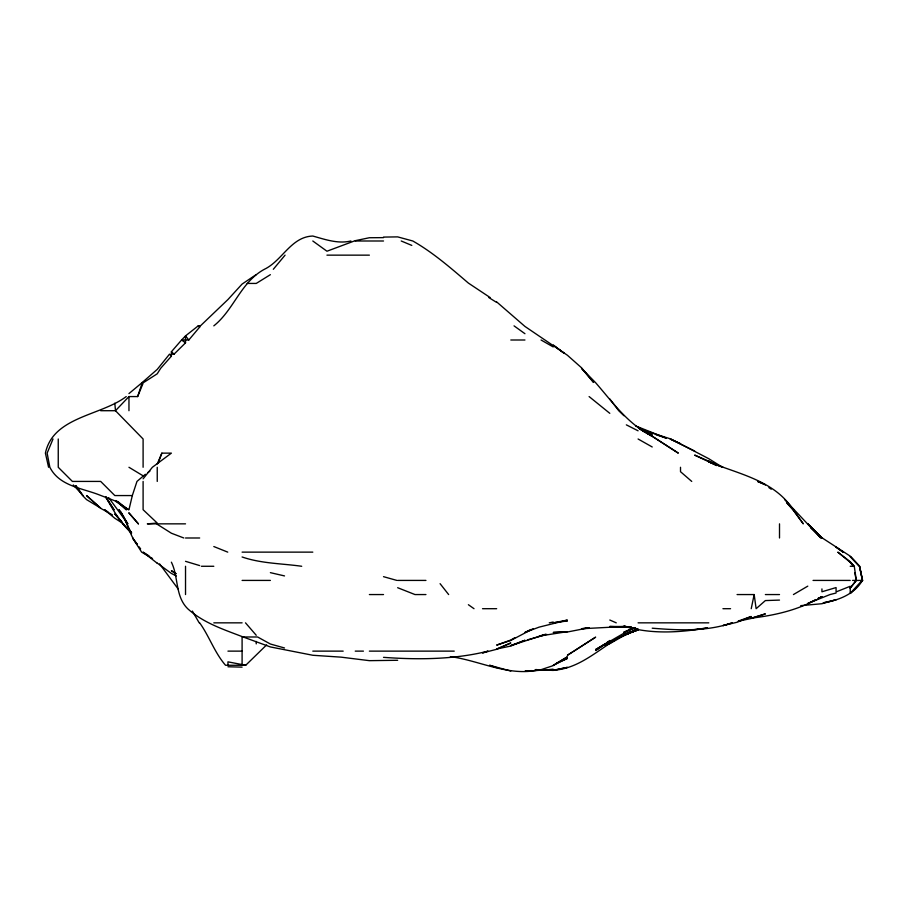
<?xml version="1.0" encoding="UTF-8"?>
<svg xmlns="http://www.w3.org/2000/svg" width="908" height="908" viewBox="0 0 908 908"><rect width="100%" height="100%" fill="white"/><g stroke="black" fill="none" stroke-linecap="round" stroke-linejoin="round"><path stroke-width="1.36" d="M751.222 608.7L754.173 594.558L737.08 594.558M128.959 509.706L132.318 495.564L136.972 481.422L145.359 474.271M143.101 467.279L143.101 438.995L115.486 410.711L128.959 396.569L137.641 396.569L142.329 382.427L157.243 369.386L169.535 354.143L171.385 356.186L160.682 368.285L157.243 373.79L143.793 382.427M158.174 462.978L161.874 453.137L171.385 453.137L152.362 467.279L143.101 478.845M137.641 396.569L143.101 383.289M53.016 438.995L47.137 453.137L49.861 467.279C59.553 486.506 82.889 488.118 100.675 495.439L114.817 500.796L128.55 509.706L115.963 500.546M157.243 463.999L161.874 453.137M850.217 588.214L856.335 580.416L854.269 566.274L850.217 561.712L837.812 552.132L850.217 562.324L853.679 566.274L850.217 562.086L853.531 566.274M350.908 240.995C337.992 244.093 325.132 239.462 312.806 236.035C290.991 236.784 282.467 260.585 264.398 269.29C240.87 281.945 233.946 309.81 213.811 325.859M850.217 587.953L856.267 580.416L854.769 572.698M273.308 269.29L285.067 255.148M171.385 356.186L171.385 351.771L181.589 340.001L188.807 340.001L199.669 327.084L199.669 325.859M266.623 644.884L245.705 665.269L225.536 665.269C214.526 652.58 209.362 636.417 199.669 622.843M800.72 605.659L821.933 603.718L836.075 599.757L823.215 602.855C838.629 600.256 854.042 594.536 862.452 580.416L859.422 566.274L850.217 556.547L859.604 566.274L862.6 580.416L850.217 593.48L862.452 580.416L859.604 566.274L850.217 556.139L821.933 537.752L810.821 527.65L821.933 537.99L807.791 523.848L820.809 537.99L784.557 499.491M171.385 354.143L174.064 354.143L185.527 342.849L185.527 335.892L198.216 325.859L200.418 325.859L227.953 299.538L242.096 284.068L256.238 274.579M128.959 393.595L142.329 382.427M793.433 594.558L807.791 586.137M604.353 644.34L595.659 650.514L609.801 641.196L595.659 649.526L633.364 627.757M606.533 642.796L609.801 640.492M147.629 472.716L149.888 471.161M573.924 651.127L595.659 637.144L567.375 655.27L572.823 651.819M270.38 274.67L256.238 283.432L247.18 283.432M48.578 467.279L45.4 453.137C53.118 416.545 100.652 415.932 126.235 396.569M515.018 637.598L510.807 640.026L496.665 645.1L510.807 640.458L533.189 628.665M629.834 632.32L609.801 643.647L604.66 645.395M629.834 632.172C603.525 643.454 583.345 668.526 553.233 670.274L567.375 667.357L553.233 670.422L535.232 669.605M633.364 627.678L623.944 632.49L635.509 627.621M530.84 629.505L524.949 632.422L539.091 627.144L567.375 620.096L553.233 622.843L567.375 620.947L563.13 621.208M816.042 599.677C796.066 610.607 773.65 615.499 751.222 618.166L765.365 613.876L751.222 618.473L738.363 621.197M818.392 598.508L821.933 596.76L818.074 598.327M816.042 599.564L807.791 603.491L830.003 594.558L836.075 593.026M818.392 598.44L821.933 596.76M557.081 662.931L567.375 658.425L553.233 665.269L567.375 656.836L553.233 665.609L539.091 670.342L524.949 671.25L531.373 670.603M638.086 629.55L623.944 635.328L636.792 629.448L623.944 635.078L638.086 629.46L620.731 636.985L632.195 631.298L623.944 635.26L638.086 629.755L623.944 634.715L636.792 629.936M545.515 634.442L510.807 645.554L524.949 640.265L510.807 646.042L496.665 649.016L510.807 642.977L496.665 649.299L482.523 652.931L488.095 651.127C454.318 659.605 418.191 659.844 383.516 657.347M623.944 632.025L634.227 628.03M738.363 621.015L751.222 616.498L737.08 622.252L722.938 625.601L732.268 622.843C706.73 631.673 678.821 630.356 652.228 628.2M546.798 634.351L527.514 639.845M623.944 634.715L638.086 629.936M354.324 240.995L326.948 251.221L312.806 240.995M545.515 634.317L539.091 636.111L567.375 631.65L553.233 632.456L567.375 632.002L589.224 627.734M355.232 240.688L369.374 237.737L383.516 237.635M549.261 622.843L553.233 622.014M586.659 627.791L581.517 628.756L623.944 626.52L609.801 626.486L631.015 627.303M694.654 629.55L707.502 627.916C679.922 632.604 651.036 634.533 623.944 626.168L638.086 629.074L623.944 626.27L631.65 627.349M535.232 670.206L539.091 669.82C508.798 676.88 479.935 660.627 450.379 656.609M779.507 600.086L765.365 600.574L756.126 608.7L754.173 594.558M397.659 660.286L369.374 660.661L341.09 657.154L312.806 655.27L270.38 646.939L242.096 636.587C223.073 629.278 203.052 622.695 187.672 608.7C175.006 596.204 178.66 576.784 171.385 562.177M383.516 237.09L397.659 236.886L412.811 240.995C433.037 252.526 450.731 267.985 468.38 283.08L490.172 297.574M355.232 240.995L383.516 240.995M326.948 255.148L369.374 255.148M510.807 340.001L524.949 340.001M100.675 410.711L114.817 410.711M132.318 495.564L114.817 495.564L100.675 481.422L72.39 481.422L58.248 467.279L58.248 438.995M156.959 523.848L147.323 523.848L157.243 523.076L143.101 509.706L143.101 481.422M157.243 523.848L185.527 523.848M185.527 537.99L199.669 537.99M242.096 552.132L312.806 552.132M201.372 566.274L213.811 566.274M850.217 566.274L854.269 566.274M242.096 580.416L270.38 580.416M397.659 580.416L425.943 580.416M813.046 580.416L850.217 580.416M852.533 580.416L862.6 580.416M369.374 594.558L383.516 594.558M425.943 594.558L414.99 594.558L397.659 587.714M765.365 594.558L779.507 594.558M482.523 608.7L496.665 608.7M722.938 608.7L730.554 608.7M213.811 622.843L242.096 622.843M638.086 622.843L708.796 622.843M243.004 636.985L257.611 636.985L270.38 644.022L284.522 647.983M227.953 651.127L242.096 651.127M312.806 651.127L343.167 651.127M355.232 651.127L363.427 651.127M369.374 651.127L454.227 651.127M227.953 666.756L242.096 667.13M631.015 627.178L623.944 626.634L631.65 627.507M245.705 665.269L227.953 661.853L227.953 665.269M301.706 566.274C281.775 563.459 261.356 563.607 242.096 556.979M270.38 572.653L284.522 575.922M536.514 669.559L539.091 670.161L553.233 669.412L539.091 670.161L536.514 669.582M496.665 667.63L489.571 665.269L510.807 671.057M644.51 430.642L670.921 438.995L708.796 458.722L722.507 467.279M383.516 576.671L396.875 580.416M647.086 431.516L652.228 432.968L641.933 429.495M185.527 561.326L199.669 565.582M656.087 434.739L666.37 438.201L635.6 425.92M641.933 429.632L645.792 431.062M183.825 537.99L171.385 533.223L157.243 524.279M213.811 546.537L227.749 552.132M401.223 240.995L411.801 245.41M643.227 431.198L652.228 434.977L639.266 428.644M609.801 620.016L616.26 622.843M680.512 443.637L670.138 438.995L694.654 451.015M716.809 465.566L694.654 455.101L722.938 467.279L708.796 461.866C738.442 473.919 774.91 480.684 793.07 509.706L803.308 523.848L793.649 510.682L786.51 502.635M626.338 424.853L638.086 430.812M176.3 575.967L171.385 573.436L157.243 563.096M112.388 514.881L100.675 508.31L86.532 495.564L100.675 508.117L86.532 499.593L82.583 495.564L75.807 485.769M716.809 465.452L708.796 461.185L714.71 464.567M152.533 558.545L141.625 552.132L132.613 537.99L137.46 544.516M638.086 438.995L652.228 446.986M541.054 340.001L553.233 346.947M640.435 429.427L652.228 436.215C628.086 424.342 612.775 402.403 595.659 382.745L581.529 368.285L593.594 382.427L581.517 367.763L567.375 355.221L524.949 326.437L496.665 301.899M128.959 467.279L143.101 475.826M488.856 297.574L496.665 302.443M107.938 511.862L104.499 509.706L114.817 518.264L123.556 523.848M148.991 555.855L143.101 552.132L157.243 563.278M176.107 573.674L171.385 570.701L175.743 573.697M768.894 487.619L771.255 489.196M468.38 604.705L474.01 608.7M514.041 325.859L524.949 333.713M185.527 342.849L181.589 340.001L185.527 335.892L188.807 340.001M589.099 396.569L609.801 413.333M131.013 532.36C119.97 522.656 112.864 509.309 105.566 496.744M131.013 532.156L128.959 530.488L131.581 533.302M198.216 325.859L199.669 327.084M691.737 481.422L680.512 471.695L680.512 467.279M115.861 500.626L126.325 509.706L118.653 502.283M171.385 351.771L174.064 354.143M623.944 415.728L618.723 410.711L609.801 398.941M118.653 502.306L126.325 509.706M789.892 505.938L793.649 509.706L786.907 502.635M73.276 484.929L83.059 495.564L75.954 485.769M121.808 521.862L114.817 513.928L121.74 521.862M245.501 622.843L256.238 635.282M108.722 497.709L127.88 523.848L118.925 509.706C127.846 519.966 128.471 534.46 137.29 544.516M131.581 532.565L128.959 529.307L131.399 533.643M440.085 583.674L448.643 594.558M138.947 546.695L140.615 548.863M178.252 589.122L159.592 563.913M192.36 611.061L199.192 622.843M120.9 512.055L122.16 514.416M123.42 516.777L131.399 533.382M114.817 403.197L115.486 410.711M850.217 592.493L850.217 586.273L836.075 591.925L836.075 587.567L821.933 591.778L821.933 588.906M779.507 523.848L779.507 537.99M256.238 641.434L256.238 643.885M242.096 636.985L242.096 665.269M185.527 566.274L185.527 594.558M157.243 467.279L157.243 481.422M128.959 396.569L128.959 410.711M619.71 636.985L609.801 642.807L619.71 636.985M609.801 642.909L607.225 643.954L609.801 642.909M638.086 629.755L623.944 634.896L638.086 629.812M765.365 484.713L757.601 481.422L765.365 484.781M666.37 445.453L638.086 427.146L678.333 453.137L666.37 445.453M843.078 552.132L836.075 547.115L843.078 552.132M564.231 353.314L553.233 345.063L564.231 353.303M821.933 537.99L807.791 523.939L821.808 537.99M128.959 530.34L122.796 523.848L128.959 530.34M138.379 523.848L128.959 512.952L138.379 523.848M113.977 509.706L105.634 496.744L113.977 509.706"/></g></svg>
